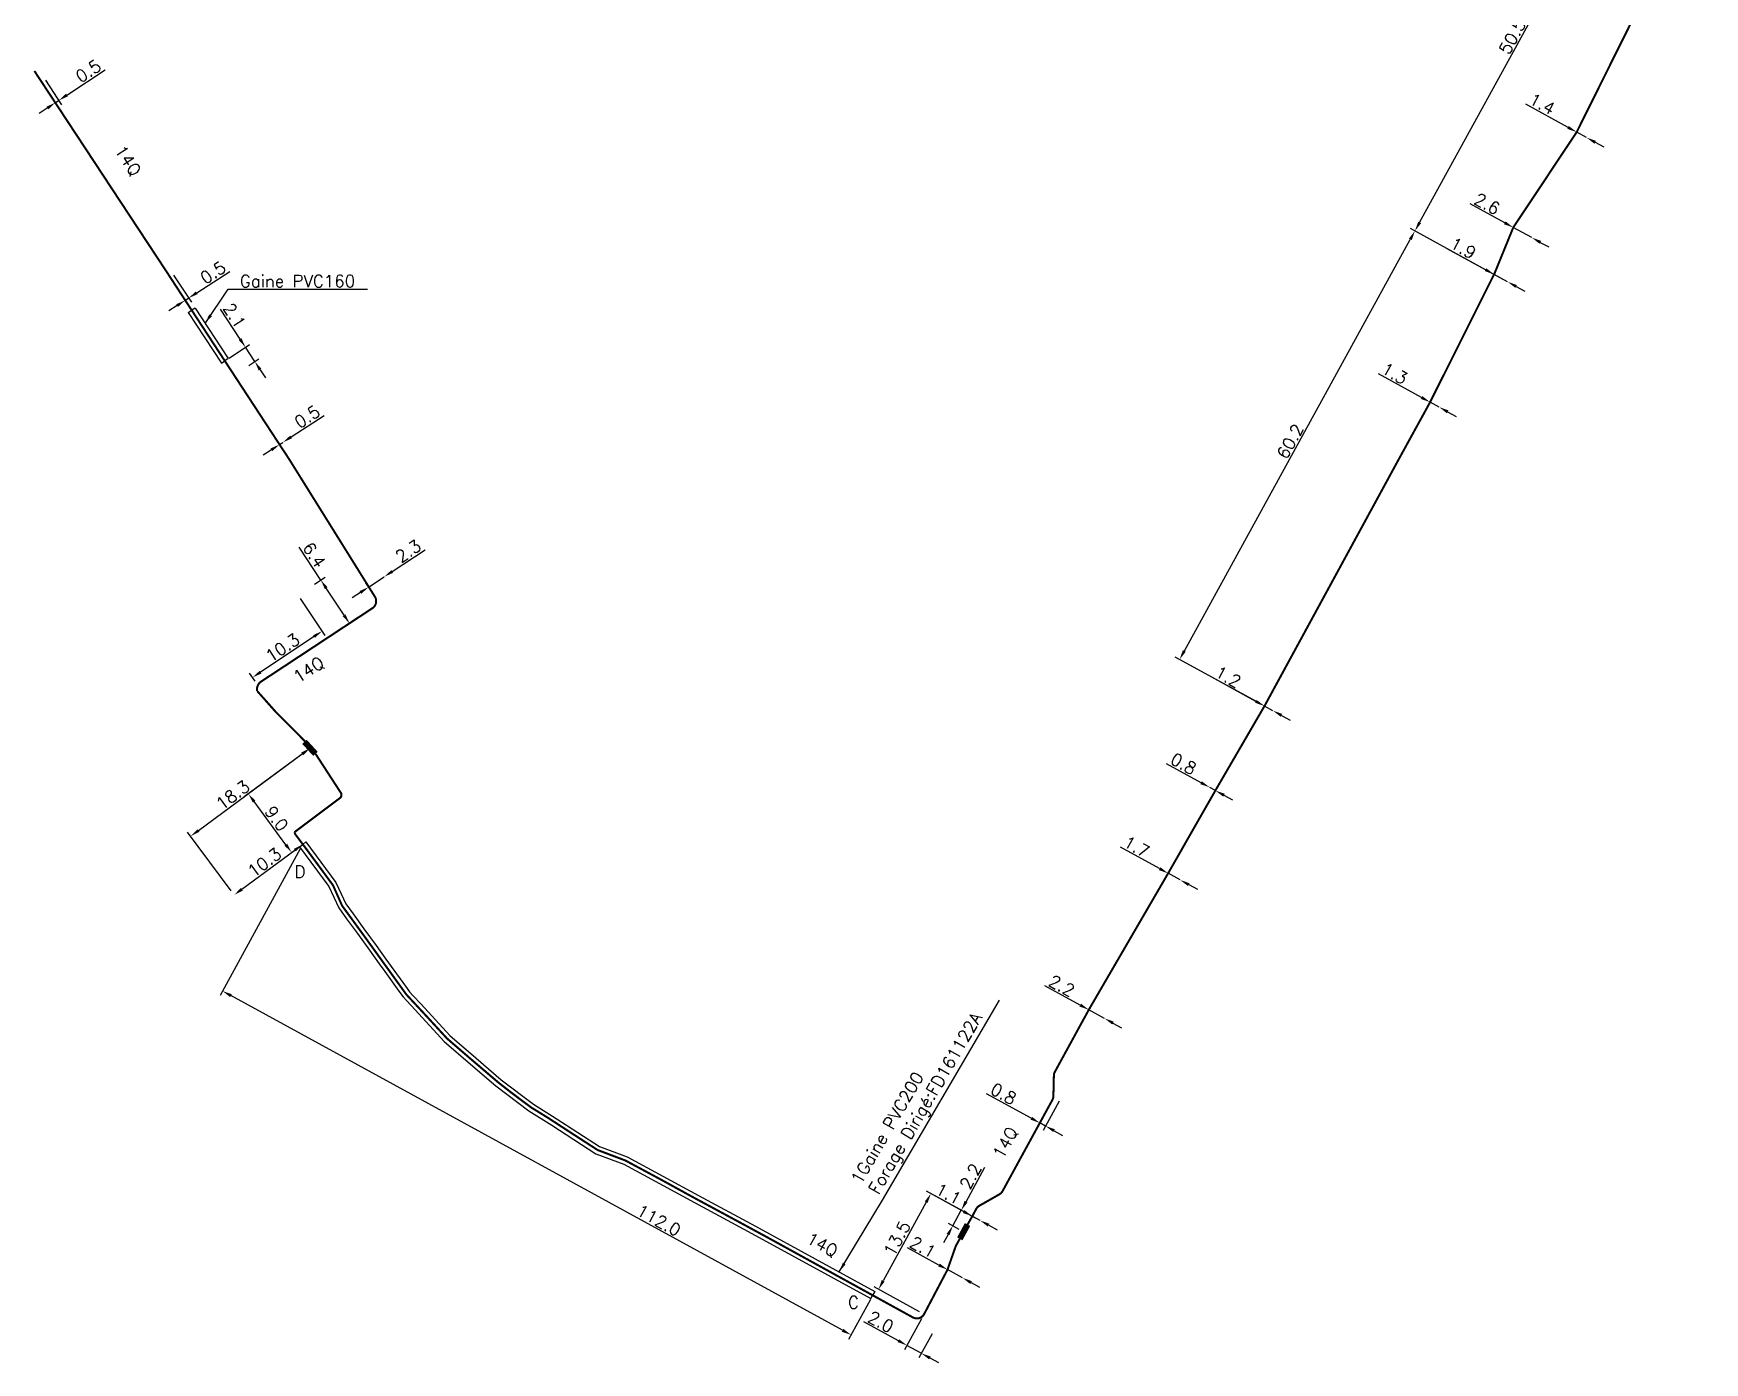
# Model space of a CAD drawing. Header units: millimetres. Extents: x 161000 to 161272, y 122092 to 122723.
# Drawn here: x 160999.9 to 161205.7, y 122419.1 to 122582.9 of the extents above; entities that cross this region are included whole.
import ezdxf
from ezdxf.enums import TextEntityAlignment as Align

# ---------------------------------------------------------------- set-up
doc = ezdxf.new("R2010")
doc.units = ezdxf.units.MM
doc.header["$MEASUREMENT"] = 0
doc.header["$PDMODE"] = 34
doc.linetypes.add('S_ST', pattern=[14, 8, -1.5, 0, -1.5, 0, -1.5, 0, -1.5])
doc.layers.get('0').update_dxf_attribs({"linetype": 'CONTINUOUS'})
doc.layers.get('Defpoints').update_dxf_attribs({"linetype": 'CONTINUOUS'})
for name, color, linetype in [('S_100', 5, 'CONTINUOUS'), ('S_300', 7, 'CONTINUOUS'), ('S_400', 7, 'CONTINUOUS')]:
    doc.layers.add(name, color=color, linetype=linetype)
doc.styles.get("Standard").update_dxf_attribs({"font": 'ROMANS.SHX'})
doc.dimstyles.get("Standard").update_dxf_attribs({"dimtxt": 1.5, "dimasz": 1.2, "dimexe": 0.625, "dimexo": 0.625, "dimgap": 0.25, "dimtad": 1, "dimdec": 1, "dimzin": 0, "dimdsep": 46, "dimtxsty": 'Standard', "dimcen": -0.5, "dimadec": 0, "dimazin": 0, "dimtfac": 0.8, "dimtdec": 1, "dimtmove": 0, "dimatfit": 3, "dimfxl": 1, "dimtolj": 1, "dimtzin": 0, "dimarcsym": 1})

# ---------------------------------------------------------------- blocks, each defined once
blk = doc.blocks.new('*D1')
at = {"layer": 'Defpoints', "color": 0, "linetype": 'Continuous'}
for p in [(161000, 122578.24), (161001.01, 122577.63), (161002.59, 122574.34)]:
    blk.add_point(p, dxfattribs=at)
at = {"layer": 'S_100', "color": 0, "linetype": 'Continuous', "lineweight": -2}
for p, q in [((161004.01, 122575.28), (161008.71, 122578.4)), ((161000.35, 122577.72), (161002.93, 122573.82)), ((161001.36, 122577.11), (161003.35, 122574.09)), ((161002.59, 122574.34), (161003.01, 122574.62)), ((161001.59, 122573.68), (161000.59, 122573.01))]:
    blk.add_line(p, q, dxfattribs=at)
at = {"layer": 'S_100', "color": 0, "linetype": 'Continuous'}
for points in [[(161001.48, 122573.84), (161001.7, 122573.51), (161002.59, 122574.34)], [(161003.9, 122575.45), (161004.12, 122575.11), (161003.01, 122574.62)]]:
    blk.add_solid(points, dxfattribs=at)
at = {"layer": 'S_100', "color": 0, "linetype": 'Continuous', "insert": (161006.64, 122578.22), "char_height": 1.5, "attachment_point": 5, "rotation": 33.5307}
blk.add_mtext('\\A1;0.5', dxfattribs=at)
blk = doc.blocks.new('*D2')
at = {"layer": 'Defpoints', "color": 0, "linetype": 'Continuous'}
for p in [(161016.81, 122553.61), (161018.57, 122549.99), (161019.37, 122548.77)]:
    blk.add_point(p, dxfattribs=at)
at = {"layer": 'S_400', "color": 0, "linetype": 'Continuous', "lineweight": -2}
for p, q in [((161017.15, 122553.09), (161019.33, 122549.74)), ((161020, 122550.91), (161024.06, 122553.55)), ((161019.03, 122549.29), (161018.23, 122550.51)), ((161018.57, 122549.99), (161018.99, 122550.26)), ((161017.57, 122549.33), (161016.56, 122548.68))]:
    blk.add_line(p, q, dxfattribs=at)
at = {"layer": 'S_400', "color": 0, "linetype": 'Continuous'}
for points in [[(161017.46, 122549.5), (161017.68, 122549.17), (161018.57, 122549.99)], [(161019.89, 122551.08), (161020.11, 122550.75), (161018.99, 122550.26)]]:
    blk.add_solid(points, dxfattribs=at)
at = {"layer": 'S_400', "color": 0, "linetype": 'Continuous', "insert": (161021.99, 122553.4), "char_height": 1.5, "attachment_point": 5, "rotation": 33.0246}
blk.add_mtext('\\A1;0.5', dxfattribs=at)
blk = doc.blocks.new('*D3')
at = {"layer": 'Defpoints', "color": 0, "linetype": 'Continuous'}
for p in [(161025.99, 122544.2), (161023.44, 122542.54), (161025.89, 122541.63)]:
    blk.add_point(p, dxfattribs=at)
at = {"layer": 'S_400', "color": 0, "linetype": 'Continuous', "lineweight": -2}
for p, q in [((161025.33, 122545.21), (161022.91, 122548.9)), ((161023.97, 122542.88), (161026.51, 122544.54)), ((161027.14, 122542.45), (161025.99, 122544.2)), ((161026.41, 122541.97), (161027.66, 122542.79)), ((161027.79, 122541.44), (161028.45, 122540.44))]:
    blk.add_line(p, q, dxfattribs=at)
at = {"layer": 'S_400', "color": 0, "linetype": 'Continuous'}
for points in [[(161025.5, 122545.32), (161025.16, 122545.1), (161025.99, 122544.2)], [(161027.96, 122541.55), (161027.63, 122541.33), (161027.14, 122542.45)]]:
    blk.add_solid(points, dxfattribs=at)
at = {"layer": 'S_400', "color": 0, "linetype": 'Continuous', "insert": (161024.63, 122548.1), "char_height": 1.5, "attachment_point": 5, "rotation": 303.211}
blk.add_mtext('\\A1;2.1', dxfattribs=at)
blk = doc.blocks.new('*D4')
at = {"layer": 'Defpoints', "color": 0, "linetype": 'Continuous'}
for p in [(161030.19, 122532.22), (161030.61, 122532.49), (161030.61, 122532.49)]:
    blk.add_point(p, dxfattribs=at)
at = {"layer": 'S_100', "color": 0, "linetype": 'Continuous', "lineweight": -2}
for p, q in [((161031.61, 122533.15), (161035.67, 122535.8)), ((161029.19, 122531.56), (161028.18, 122530.91)), ((161030.19, 122532.22), (161030.61, 122532.49))]:
    blk.add_line(p, q, dxfattribs=at)
at = {"layer": 'S_100', "color": 0, "linetype": 'Continuous'}
for points in [[(161031.5, 122533.32), (161031.72, 122532.98), (161030.61, 122532.49)], [(161029.08, 122531.73), (161029.29, 122531.4), (161030.19, 122532.22)]]:
    blk.add_solid(points, dxfattribs=at)
at = {"layer": 'S_100', "color": 0, "linetype": 'Continuous', "insert": (161033.59, 122535.64), "char_height": 1.5, "attachment_point": 5, "rotation": 33.1655}
blk.add_mtext('\\A1;0.5', dxfattribs=at)
blk = doc.blocks.new('*D5')
at = {"layer": 'Defpoints', "color": 0, "linetype": 'Continuous'}
for p in [(161041.16, 122514.66), (161043.08, 122515.93), (161041.96, 122513.43)]:
    blk.add_point(p, dxfattribs=at)
at = {"layer": 'S_100', "color": 0, "linetype": 'Continuous', "lineweight": -2}
for p, q in [((161044.08, 122516.59), (161048.12, 122519.26)), ((161041.62, 122513.96), (161040.81, 122515.18)), ((161041.16, 122514.66), (161043.08, 122515.93)), ((161040.15, 122514), (161039.15, 122513.33))]:
    blk.add_line(p, q, dxfattribs=at)
at = {"layer": 'S_100', "color": 0, "linetype": 'Continuous'}
for points in [[(161043.97, 122516.75), (161044.19, 122516.42), (161043.08, 122515.93)], [(161040.04, 122514.16), (161040.26, 122513.83), (161041.16, 122514.66)]]:
    blk.add_solid(points, dxfattribs=at)
at = {"layer": 'S_100', "color": 0, "linetype": 'Continuous', "insert": (161046.05, 122519.09), "char_height": 1.5, "attachment_point": 5, "rotation": 33.4504}
blk.add_mtext('\\A1;2.3', dxfattribs=at)
blk = doc.blocks.new('*D6')
at = {"layer": 'Defpoints', "color": 0, "linetype": 'Continuous'}
for p in [(161033.97, 122514.66), (161041.64, 122512.06), (161038.81, 122510.18)]:
    blk.add_point(p, dxfattribs=at)
at = {"layer": 'S_100', "color": 0, "linetype": 'Continuous', "lineweight": -2}
for p, q in [((161035.28, 122515.52), (161032.61, 122519.56)), ((161034.49, 122515), (161035.8, 122515.87)), ((161038.14, 122511.18), (161035.94, 122514.52)), ((161041.12, 122511.71), (161038.28, 122509.84))]:
    blk.add_line(p, q, dxfattribs=at)
at = {"layer": 'S_100', "color": 0, "linetype": 'Continuous'}
for points in [[(161036.11, 122514.63), (161035.77, 122514.41), (161035.28, 122515.52)], [(161038.31, 122511.29), (161037.98, 122511.07), (161038.81, 122510.18)]]:
    blk.add_solid(points, dxfattribs=at)
at = {"layer": 'S_100', "color": 0, "linetype": 'Continuous', "insert": (161034.45, 122518.6), "char_height": 1.5, "attachment_point": 5, "rotation": 303.4508}
blk.add_mtext('\\A1;6.4', dxfattribs=at)
blk = doc.blocks.new('*D7')
at = {"layer": 'Defpoints', "color": 0, "linetype": 'Continuous'}
for p in [(161032.4, 122513.79), (161026.86, 122503.52), (161027.51, 122502.53)]:
    blk.add_point(p, dxfattribs=at)
at = {"layer": 'S_100', "color": 0, "linetype": 'Continuous', "lineweight": -2}
for p, q in [((161032.74, 122513.27), (161035.78, 122508.71)), ((161034.44, 122508.57), (161027.86, 122504.19)), ((161027.17, 122503.05), (161026.51, 122504.04))]:
    blk.add_line(p, q, dxfattribs=at)
at = {"layer": 'S_100', "color": 0, "linetype": 'Continuous'}
for points in [[(161034.32, 122508.73), (161034.55, 122508.4), (161035.43, 122509.23)], [(161027.75, 122504.35), (161027.97, 122504.02), (161026.86, 122503.52)]]:
    blk.add_solid(points, dxfattribs=at)
at = {"layer": 'S_100', "color": 0, "linetype": 'Continuous', "insert": (161030.56, 122507.19), "char_height": 1.5, "attachment_point": 5, "rotation": 33.6458}
blk.add_mtext('\\A1;10.3', dxfattribs=at)
blk = doc.blocks.new('*D8')
at = {"layer": 'Defpoints', "color": 0, "linetype": 'Continuous'}
for p in [(161033.04, 122482.96), (161023.16, 122464.9), (161103.27, 122427.44)]:
    blk.add_point(p, dxfattribs=at)
at = {"layer": 'S_400', "color": 0, "linetype": 'Continuous', "lineweight": -2}
for p, q in [((161032.74, 122482.41), (161022.86, 122464.35)), ((161099.53, 122423.1), (161024.21, 122464.32)), ((161102.97, 122426.89), (161100.28, 122421.97))]:
    blk.add_line(p, q, dxfattribs=at)
at = {"layer": 'S_400', "color": 0, "linetype": 'Continuous'}
for points in [[(161024.31, 122464.49), (161024.11, 122464.14), (161023.16, 122464.9)], [(161099.63, 122423.27), (161099.43, 122422.92), (161100.58, 122422.52)]]:
    blk.add_solid(points, dxfattribs=at)
at = {"layer": 'S_400', "color": 0, "linetype": 'Continuous', "insert": (161076.9, 122436.63), "char_height": 1.5, "attachment_point": 5, "rotation": 331.3088}
blk.add_mtext('\\A1;112.0', dxfattribs=at)
blk = doc.blocks.new('*D9')
at = {"layer": 'Defpoints', "color": 0, "linetype": 'Continuous'}
for p in [(161033.04, 122482.95), (161033.04, 122482.95), (161024.59, 122476.72)]:
    blk.add_point(p, dxfattribs=at)
at = {"layer": 'S_400', "color": 0, "linetype": 'Continuous', "lineweight": -2}
blk.add_line((161025.55, 122477.43), (161032.07, 122482.24), dxfattribs=at)
at = {"layer": 'S_400', "color": 0, "linetype": 'Continuous'}
for points in [[(161031.95, 122482.4), (161032.19, 122482.08), (161033.04, 122482.95)], [(161025.44, 122477.59), (161025.67, 122477.27), (161024.59, 122476.72)]]:
    blk.add_solid(points, dxfattribs=at)
at = {"layer": 'S_400', "color": 0, "linetype": 'Continuous', "insert": (161028.34, 122480.73), "char_height": 1.5, "attachment_point": 5, "rotation": 36.4304}
blk.add_mtext('\\A1;10.3', dxfattribs=at)
blk = doc.blocks.new('*D10')
at = {"layer": 'Defpoints', "color": 0, "linetype": 'Continuous'}
for p in [(161033.96, 122494.82), (161026.34, 122489.2), (161031.24, 122481.63)]:
    blk.add_point(p, dxfattribs=at)
at = {"layer": 'S_300', "color": 0, "linetype": 'Continuous', "lineweight": -2}
for p, q in [((161033.46, 122494.45), (161025.84, 122488.82)), ((161030.97, 122482.92), (161027.05, 122488.23)), ((161031.75, 122482), (161032.19, 122482.33))]:
    blk.add_line(p, q, dxfattribs=at)
at = {"layer": 'S_300', "color": 0, "linetype": 'Continuous'}
for points in [[(161027.21, 122488.35), (161026.89, 122488.11), (161026.34, 122489.2)], [(161031.13, 122483.04), (161030.81, 122482.8), (161031.69, 122481.95)]]:
    blk.add_solid(points, dxfattribs=at)
at = {"layer": 'S_300', "color": 0, "linetype": 'Continuous', "insert": (161029.83, 122486.15), "char_height": 1.5, "attachment_point": 5, "rotation": 306.4304}
blk.add_mtext('\\A1;9.0', dxfattribs=at)
blk = doc.blocks.new('*D11')
at = {"layer": 'Defpoints', "color": 0, "linetype": 'Continuous'}
for p in [(161109.57, 122425.07), (161110.85, 122423.22), (161107.47, 122421.23)]:
    blk.add_point(p, dxfattribs=at)
at = {"layer": 'S_100', "color": 0, "linetype": 'Continuous', "lineweight": -2}
for p, q in [((161106.42, 122421.8), (161102.17, 122424.12)), ((161109.27, 122424.52), (161107.17, 122420.68)), ((161110.55, 122422.67), (161108.93, 122419.71)), ((161109.23, 122420.26), (161107.47, 122421.23)), ((161110.28, 122419.69), (161111.34, 122419.11))]:
    blk.add_line(p, q, dxfattribs=at)
at = {"layer": 'S_100', "color": 0, "linetype": 'Continuous'}
for points in [[(161106.51, 122421.98), (161106.32, 122421.63), (161107.47, 122421.23)], [(161110.38, 122419.86), (161110.19, 122419.51), (161109.23, 122420.26)]]:
    blk.add_solid(points, dxfattribs=at)
at = {"layer": 'S_100', "color": 0, "linetype": 'Continuous', "insert": (161104.24, 122424.13), "char_height": 1.5, "attachment_point": 5, "rotation": 331.3364}
blk.add_mtext('\\A1;2.0', dxfattribs=at)
blk = doc.blocks.new('S_300_01')
at = {"color": 0, "linetype": 'Continuous'}
blk.add_solid([(-1, 0.75), (-1, 0), (1, 0.75), (1, 0)], dxfattribs=at)
at = {"color": 0, "linetype": 'Continuous', "width": 0.75, "flags": 3}
for tag, p in [('DEF_LEG', (-0.05, -4.63)), ('DEF_COUP', (-0.05, -7.13)), ('DEF_TYPE', (-0.05, -9.63))]:
    blk.add_attdef(tag, text='', height=1.2, dxfattribs=at).set_placement(p, align=Align.MIDDLE)
blk = doc.blocks.new('*D13')
at = {"layer": 'Defpoints', "color": 0, "linetype": 'Continuous'}
for p in [(161115.51, 122437.14), (161116.47, 122436.62), (161114.46, 122435.22)]:
    blk.add_point(p, dxfattribs=at)
at = {"layer": 'S_300', "color": 0, "linetype": 'Continuous', "lineweight": -2}
for p, q in [((161114.46, 122437.72), (161110.77, 122439.73)), ((161114.76, 122435.77), (161115.81, 122437.69)), ((161116.47, 122436.62), (161115.51, 122437.14)), ((161117.53, 122436.04), (161118.58, 122435.47))]:
    blk.add_line(p, q, dxfattribs=at)
at = {"layer": 'S_300', "color": 0, "linetype": 'Continuous'}
for points in [[(161114.55, 122437.89), (161114.36, 122437.54), (161115.51, 122437.14)], [(161117.62, 122436.22), (161117.43, 122435.87), (161116.47, 122436.62)]]:
    blk.add_solid(points, dxfattribs=at)
at = {"layer": 'S_300', "color": 0, "linetype": 'Continuous', "insert": (161112.57, 122439.89), "char_height": 1.5, "attachment_point": 5, "rotation": 331.353}
blk.add_mtext('\\A1;1.1', dxfattribs=at)
blk = doc.blocks.new('*D14')
at = {"layer": 'Defpoints', "color": 0, "linetype": 'Continuous'}
for p in [(161116.47, 122436.62), (161113.11, 122435.96), (161114.46, 122435.22)]:
    blk.add_point(p, dxfattribs=at)
at = {"layer": 'S_300', "color": 0, "linetype": 'Continuous', "lineweight": -2}
for p, q in [((161114.74, 122438.93), (161117.06, 122443.18)), ((161113.91, 122435.52), (161112.57, 122436.26)), ((161113.11, 122435.96), (161114.16, 122437.88)), ((161115.92, 122436.92), (161113.62, 122438.18)), ((161112.54, 122434.9), (161111.96, 122433.85))]:
    blk.add_line(p, q, dxfattribs=at)
at = {"layer": 'S_300', "color": 0, "linetype": 'Continuous'}
for points in [[(161114.56, 122439.03), (161114.91, 122438.83), (161114.16, 122437.88)], [(161112.36, 122435), (161112.71, 122434.81), (161113.11, 122435.96)]]:
    blk.add_solid(points, dxfattribs=at)
at = {"layer": 'S_300', "color": 0, "linetype": 'Continuous', "insert": (161115.31, 122442.06), "char_height": 1.5, "attachment_point": 5, "rotation": 61.3451}
blk.add_mtext('\\A1;2.2', dxfattribs=at)
blk = doc.blocks.new('*D15')
at = {"layer": 'Defpoints', "color": 0, "linetype": 'Continuous'}
for p in [(161116.47, 122436.62), (161103.96, 122428.13), (161109.57, 122425.07)]:
    blk.add_point(p, dxfattribs=at)
at = {"layer": 'S_100', "color": 0, "linetype": 'Continuous', "lineweight": -2}
for p, q in [((161109.84, 122438.87), (161104.54, 122429.18)), ((161115.92, 122436.92), (161109.86, 122440.23)), ((161109.02, 122425.37), (161103.41, 122428.43))]:
    blk.add_line(p, q, dxfattribs=at)
at = {"layer": 'S_100', "color": 0, "linetype": 'Continuous'}
for points in [[(161109.66, 122438.97), (161110.01, 122438.78), (161110.41, 122439.93)], [(161104.36, 122429.28), (161104.71, 122429.08), (161103.96, 122428.13)]]:
    blk.add_solid(points, dxfattribs=at)
at = {"layer": 'S_100', "color": 0, "linetype": 'Continuous', "insert": (161106.25, 122434.4), "char_height": 1.5, "attachment_point": 5, "rotation": 61.3451}
blk.add_mtext('\\A1;13.5', dxfattribs=at)
blk = doc.blocks.new('*D16')
at = {"layer": 'Defpoints', "color": 0, "linetype": 'Continuous'}
for p in [(161112.46, 122430.56), (161112.46, 122430.56), (161114.31, 122429.55)]:
    blk.add_point(p, dxfattribs=at)
at = {"layer": 'S_100', "color": 0, "linetype": 'Continuous', "lineweight": -2}
for p, q in [((161111.41, 122431.13), (161107.54, 122433.25)), ((161114.31, 122429.55), (161112.46, 122430.56)), ((161115.36, 122428.97), (161116.41, 122428.4))]:
    blk.add_line(p, q, dxfattribs=at)
at = {"layer": 'S_100', "color": 0, "linetype": 'Continuous'}
for points in [[(161111.51, 122431.31), (161111.32, 122430.96), (161112.46, 122430.56)], [(161115.46, 122429.15), (161115.26, 122428.8), (161114.31, 122429.55)]]:
    blk.add_solid(points, dxfattribs=at)
at = {"layer": 'S_100', "color": 0, "linetype": 'Continuous', "insert": (161109.43, 122433.35), "char_height": 1.5, "attachment_point": 5, "rotation": 331.3451}
blk.add_mtext('\\A1;2.1', dxfattribs=at)
blk = doc.blocks.new('*D17')
at = {"layer": 'Defpoints', "color": 0, "linetype": 'Continuous'}
for p in [(161125.38, 122451.48), (161126.51, 122451.87), (161123.83, 122448.64)]:
    blk.add_point(p, dxfattribs=at)
at = {"layer": 'S_100', "color": 0, "linetype": 'Continuous', "lineweight": -2}
for p, q in [((161122.78, 122449.22), (161117.28, 122452.22)), ((161125.08, 122450.93), (161123.53, 122448.09)), ((161126.21, 122451.32), (161124.23, 122447.71)), ((161124.53, 122448.26), (161123.83, 122448.64)), ((161125.59, 122447.68), (161126.64, 122447.11))]:
    blk.add_line(p, q, dxfattribs=at)
at = {"layer": 'S_100', "color": 0, "linetype": 'Continuous'}
for points in [[(161122.87, 122449.39), (161122.68, 122449.04), (161123.83, 122448.64)], [(161125.68, 122447.86), (161125.49, 122447.51), (161124.53, 122448.26)]]:
    blk.add_solid(points, dxfattribs=at)
at = {"layer": 'S_100', "color": 0, "linetype": 'Continuous', "insert": (161119.36, 122452.22), "char_height": 1.5, "attachment_point": 5, "rotation": 331.353}
blk.add_mtext('\\A1;0.8', dxfattribs=at)
blk = doc.blocks.new('*D18')
at = {"layer": 'Defpoints', "color": 0, "linetype": 'Continuous'}
for p in [(161129.86, 122462.58), (161129.86, 122462.58), (161131.79, 122461.52)]:
    blk.add_point(p, dxfattribs=at)
at = {"layer": 'S_100', "color": 0, "linetype": 'Continuous', "lineweight": -2}
for p, q in [((161128.81, 122463.15), (161124.45, 122465.54)), ((161129.56, 122462.03), (161129.56, 122462.03)), ((161131.79, 122461.52), (161129.86, 122462.58)), ((161131.49, 122460.97), (161131.49, 122460.97)), ((161132.84, 122460.95), (161133.89, 122460.37))]:
    blk.add_line(p, q, dxfattribs=at)
at = {"layer": 'S_100', "color": 0, "linetype": 'Continuous'}
for points in [[(161128.91, 122463.33), (161128.71, 122462.98), (161129.86, 122462.58)], [(161132.94, 122461.12), (161132.75, 122460.77), (161131.79, 122461.52)]]:
    blk.add_solid(points, dxfattribs=at)
at = {"layer": 'S_100', "color": 0, "linetype": 'Continuous', "insert": (161126.53, 122465.54), "char_height": 1.5, "attachment_point": 5, "rotation": 331.3014}
blk.add_mtext('\\A1;2.2', dxfattribs=at)
blk = doc.blocks.new('*D19')
at = {"layer": 'Defpoints', "color": 0, "linetype": 'Continuous'}
for p in [(161144.75, 122489.98), (161145.45, 122489.59), (161145.45, 122489.59)]:
    blk.add_point(p, dxfattribs=at)
at = {"layer": 'S_100', "color": 0, "linetype": 'Continuous', "lineweight": -2}
for p, q in [((161143.7, 122490.55), (161139.45, 122492.88)), ((161145.45, 122489.59), (161144.75, 122489.98)), ((161146.5, 122489.02), (161147.56, 122488.44))]:
    blk.add_line(p, q, dxfattribs=at)
at = {"layer": 'S_100', "color": 0, "linetype": 'Continuous'}
for points in [[(161143.79, 122490.73), (161143.6, 122490.38), (161144.75, 122489.98)], [(161146.6, 122489.19), (161146.41, 122488.84), (161145.45, 122489.59)]]:
    blk.add_solid(points, dxfattribs=at)
at = {"layer": 'S_100', "color": 0, "linetype": 'Continuous', "insert": (161141.53, 122492.88), "char_height": 1.5, "attachment_point": 5, "rotation": 331.2916}
blk.add_mtext('\\A1;0.8', dxfattribs=at)
blk = doc.blocks.new('*D20')
at = {"layer": 'Defpoints', "color": 0, "linetype": 'Continuous'}
for p in [(161139.63, 122479.39), (161139.63, 122479.39), (161141.12, 122478.57)]:
    blk.add_point(p, dxfattribs=at)
at = {"layer": 'S_100', "color": 0, "linetype": 'Continuous', "lineweight": -2}
for p, q in [((161138.58, 122479.97), (161133.76, 122482.6)), ((161139.93, 122479.93), (161139.93, 122479.94)), ((161141.12, 122478.57), (161139.63, 122479.39)), ((161141.42, 122479.12), (161141.42, 122479.12)), ((161142.18, 122478), (161143.23, 122477.42))]:
    blk.add_line(p, q, dxfattribs=at)
at = {"layer": 'S_100', "color": 0, "linetype": 'Continuous'}
for points in [[(161138.68, 122480.14), (161138.48, 122479.79), (161139.63, 122479.39)], [(161142.27, 122478.17), (161142.08, 122477.82), (161141.12, 122478.57)]]:
    blk.add_solid(points, dxfattribs=at)
at = {"layer": 'S_100', "color": 0, "linetype": 'Continuous', "insert": (161135.74, 122482.66), "char_height": 1.5, "attachment_point": 5, "rotation": 331.3014}
blk.add_mtext('\\A1;1.7', dxfattribs=at)
blk = doc.blocks.new('*D21')
at = {"layer": 'Defpoints', "color": 0, "linetype": 'Continuous'}
for p in [(161151.5, 122500), (161151.5, 122500), (161152.54, 122499.43)]:
    blk.add_point(p, dxfattribs=at)
at = {"layer": 'S_100', "color": 0, "linetype": 'Continuous', "lineweight": -2}
for p, q in [((161150.45, 122500.58), (161145.03, 122503.55)), ((161152.54, 122499.43), (161151.5, 122500)), ((161152.24, 122498.88), (161152.24, 122498.88)), ((161153.59, 122498.85), (161154.65, 122498.27))]:
    blk.add_line(p, q, dxfattribs=at)
at = {"layer": 'S_100', "color": 0, "linetype": 'Continuous'}
for points in [[(161150.54, 122500.75), (161150.35, 122500.4), (161151.5, 122500)], [(161153.69, 122499.03), (161153.5, 122498.68), (161152.54, 122499.43)]]:
    blk.add_solid(points, dxfattribs=at)
at = {"layer": 'S_100', "color": 0, "linetype": 'Continuous', "insert": (161147.01, 122503.6), "char_height": 1.5, "attachment_point": 5, "rotation": 331.2338}
blk.add_mtext('\\A1;1.2', dxfattribs=at)
blk = doc.blocks.new('*D22')
at = {"layer": 'Defpoints', "color": 0, "linetype": 'Continuous'}
for p in [(161170.03, 122558.54), (161181.45, 122552.27), (161151.5, 122500)]:
    blk.add_point(p, dxfattribs=at)
at = {"layer": 'S_100', "color": 0, "linetype": 'Continuous', "lineweight": -2}
for p, q in [((161180.9, 122552.57), (161169.49, 122558.84)), ((161141.63, 122506.79), (161169.46, 122557.48)), ((161150.95, 122500.3), (161140.5, 122506.04))]:
    blk.add_line(p, q, dxfattribs=at)
at = {"layer": 'S_100', "color": 0, "linetype": 'Continuous'}
for points in [[(161169.28, 122557.58), (161169.63, 122557.39), (161170.03, 122558.54)], [(161141.45, 122506.89), (161141.8, 122506.69), (161141.05, 122505.74)]]:
    blk.add_solid(points, dxfattribs=at)
at = {"layer": 'S_100', "color": 0, "linetype": 'Continuous', "insert": (161154.67, 122532.62), "char_height": 1.5, "attachment_point": 5, "rotation": 61.2338}
blk.add_mtext('\\A1;60.2', dxfattribs=at)
blk = doc.blocks.new('*D23')
at = {"layer": 'Defpoints', "color": 0, "linetype": 'Continuous'}
for p in [(161194.33, 122602.8), (161205.7, 122596.56), (161181.45, 122552.27)]:
    blk.add_point(p, dxfattribs=at)
at = {"layer": 'S_100', "color": 0, "linetype": 'Continuous', "lineweight": -2}
for p, q in [((161205.15, 122596.86), (161193.79, 122603.1)), ((161170.61, 122559.59), (161193.76, 122601.75)), ((161180.9, 122552.57), (161169.49, 122558.84))]:
    blk.add_line(p, q, dxfattribs=at)
at = {"layer": 'S_100', "color": 0, "linetype": 'Continuous'}
for points in [[(161193.58, 122601.84), (161193.93, 122601.65), (161194.33, 122602.8)], [(161170.44, 122559.68), (161170.79, 122559.49), (161170.03, 122558.54)]]:
    blk.add_solid(points, dxfattribs=at)
at = {"layer": 'S_100', "color": 0, "linetype": 'Continuous', "insert": (161182.03, 122582.47), "char_height": 1.5, "attachment_point": 5, "rotation": 61.2338}
blk.add_mtext('\\A1;50.5', dxfattribs=at)
blk = doc.blocks.new('*D28')
at = {"layer": 'Defpoints', "color": 0, "linetype": 'Continuous'}
for p in [(161179.78, 122553.18), (161179.78, 122553.18), (161181.45, 122552.27)]:
    blk.add_point(p, dxfattribs=at)
at = {"layer": 'S_100', "color": 0, "linetype": 'Continuous', "lineweight": -2}
for p, q in [((161178.73, 122553.76), (161174.01, 122556.35)), ((161179.48, 122552.64), (161179.48, 122552.64)), ((161181.45, 122552.27), (161179.78, 122553.18)), ((161182.5, 122551.69), (161183.55, 122551.12))]:
    blk.add_line(p, q, dxfattribs=at)
at = {"layer": 'S_100', "color": 0, "linetype": 'Continuous'}
for points in [[(161178.82, 122553.94), (161178.63, 122553.59), (161179.78, 122553.18)], [(161182.59, 122551.87), (161182.4, 122551.52), (161181.45, 122552.27)]]:
    blk.add_solid(points, dxfattribs=at)
at = {"layer": 'S_100', "color": 0, "linetype": 'Continuous', "insert": (161175.96, 122556.42), "char_height": 1.5, "attachment_point": 5, "rotation": 331.2338}
blk.add_mtext('\\A1;1.9', dxfattribs=at)
blk = doc.blocks.new('*D29')
at = {"layer": 'Defpoints', "color": 0, "linetype": 'Continuous'}
for p in [(161171.9, 122537.44), (161171.9, 122537.44), (161173.01, 122536.83)]:
    blk.add_point(p, dxfattribs=at)
at = {"layer": 'S_100', "color": 0, "linetype": 'Continuous', "lineweight": -2}
for p, q in [((161170.85, 122538.02), (161165.54, 122540.93)), ((161173.01, 122536.83), (161171.9, 122537.44)), ((161174.06, 122536.25), (161175.11, 122535.67))]:
    blk.add_line(p, q, dxfattribs=at)
at = {"layer": 'S_100', "color": 0, "linetype": 'Continuous'}
for points in [[(161170.94, 122538.19), (161170.75, 122537.84), (161171.9, 122537.44)], [(161174.16, 122536.43), (161173.96, 122536.08), (161173.01, 122536.83)]]:
    blk.add_solid(points, dxfattribs=at)
at = {"layer": 'S_100', "color": 0, "linetype": 'Continuous', "insert": (161167.52, 122540.98), "char_height": 1.5, "attachment_point": 5, "rotation": 331.2338}
blk.add_mtext('\\A1;1.3', dxfattribs=at)
blk = doc.blocks.new('*D31')
at = {"layer": 'Defpoints', "color": 0, "linetype": 'Continuous'}
for p in [(161182.14, 122558.96), (161182.14, 122558.96), (161184.42, 122557.71)]:
    blk.add_point(p, dxfattribs=at)
at = {"layer": 'S_100', "color": 0, "linetype": 'Continuous', "lineweight": -2}
for p, q in [((161181.09, 122559.54), (161176.85, 122561.87)), ((161181.84, 122558.41), (161181.84, 122558.41)), ((161184.42, 122557.71), (161182.14, 122558.96)), ((161185.47, 122557.13), (161186.52, 122556.56))]:
    blk.add_line(p, q, dxfattribs=at)
at = {"layer": 'S_100', "color": 0, "linetype": 'Continuous'}
for points in [[(161181.19, 122559.71), (161181, 122559.36), (161182.14, 122558.96)], [(161185.57, 122557.31), (161185.38, 122556.96), (161184.42, 122557.71)]]:
    blk.add_solid(points, dxfattribs=at)
at = {"layer": 'S_100', "color": 0, "linetype": 'Continuous', "insert": (161178.92, 122561.87), "char_height": 1.5, "attachment_point": 5, "rotation": 331.2338}
blk.add_mtext('\\A1;2.6', dxfattribs=at)
blk = doc.blocks.new('*D32')
at = {"layer": 'Defpoints', "color": 0, "linetype": 'Continuous'}
for p in [(161189.95, 122570.71), (161189.95, 122570.71), (161191.17, 122570.04)]:
    blk.add_point(p, dxfattribs=at)
at = {"layer": 'S_100', "color": 0, "linetype": 'Continuous', "lineweight": -2}
for p, q in [((161188.9, 122571.29), (161183.67, 122574.15)), ((161189.65, 122570.16), (161189.65, 122570.16)), ((161191.17, 122570.04), (161189.95, 122570.71)), ((161192.23, 122569.46), (161193.28, 122568.88))]:
    blk.add_line(p, q, dxfattribs=at)
at = {"layer": 'S_100', "color": 0, "linetype": 'Continuous'}
for points in [[(161188.99, 122571.46), (161188.8, 122571.11), (161189.95, 122570.71)], [(161192.32, 122569.63), (161192.13, 122569.28), (161191.17, 122570.04)]]:
    blk.add_solid(points, dxfattribs=at)
at = {"layer": 'S_100', "color": 0, "linetype": 'Continuous', "insert": (161185.69, 122574.19), "char_height": 1.5, "attachment_point": 5, "rotation": 331.2338}
blk.add_mtext('\\A1;1.4', dxfattribs=at)
blk = doc.blocks.new('*D38')
at = {"layer": 'Defpoints', "color": 0, "linetype": 'Continuous'}
for p in [(161033.96, 122494.82), (161033.96, 122494.82), (161024.59, 122476.72)]:
    blk.add_point(p, dxfattribs=at)
at = {"layer": 'S_300', "color": 0, "linetype": 'Continuous', "lineweight": -2}
for p, q in [((161020.21, 122484.67), (161032.99, 122494.11)), ((161024.22, 122477.22), (161018.87, 122484.46))]:
    blk.add_line(p, q, dxfattribs=at)
at = {"layer": 'S_300', "color": 0, "linetype": 'Continuous'}
for points in [[(161032.87, 122494.27), (161033.11, 122493.94), (161033.96, 122494.82)], [(161020.09, 122484.83), (161020.33, 122484.51), (161019.24, 122483.96)]]:
    blk.add_solid(points, dxfattribs=at)
at = {"layer": 'S_300', "color": 0, "linetype": 'Continuous', "insert": (161024.44, 122489.03), "char_height": 1.5, "attachment_point": 5, "rotation": 36.4304}
blk.add_mtext('\\A1;18.3', dxfattribs=at)

msp = doc.modelspace()

# ---------------------------------------------------------------- linework, layer by layer
at = {"layer": 'S_100', "linetype": 'S_ST', "const_width": 0.25}
for points in [[(161203.42, 122597.81), (161189.95, 122570.71), (161182.14, 122558.96), (161179.8, 122553.22, -0.01896), (161179.76, 122553.15), (161171.9, 122537.44), (161168.17, 122530.65), (161168.17, 122530.65), (161151.5, 122500), (161145.45, 122489.59), (161139.63, 122479.39), (161129.86, 122462.58), (161125.68, 122454.93, 0.120549), (161125.56, 122454.47), (161125.5, 122451.94, -0.120321), (161125.38, 122451.48), (161119.24, 122440.24, -0.138972), (161118.86, 122439.85), (161116.39, 122438.44, 0.138972), (161116, 122438.05), (161115.51, 122437.14), (161114.93, 122436.12)], [(161033.37, 122495.62), (161033.37, 122495.62), (161029.71, 122499.29), (161027.43, 122501.86, -0.268205), (161027.84, 122502.96), (161041.64, 122512.06), (161041.64, 122512.06, 0.385197), (161041.96, 122513.43), (161031.39, 122530.39), (161030.19, 122532.22), (161023.44, 122542.54), (161019.37, 122548.77), (161016.39, 122553.34), (161000, 122578.24)], [(161034.62, 122494.12), (161037.69, 122489.39, -0.440006), (161037.62, 122488.66), (161032.03, 122484.46, 0.09834), (161032.2, 122484.11), (161033.65, 122482.17), (161036.77, 122477.93), (161037.89, 122475.41), (161040.81, 122471.4), (161043.8, 122467.25), (161045.8, 122464.47), (161048.07, 122462.03), (161050.82, 122459.04), (161053.75, 122456.51), (161056.8, 122453.91), (161057.18, 122453.59), (161058.61, 122452.47), (161060.07, 122451.37), (161061.19, 122450.54), (161063.19, 122449.31), (161066.2, 122447.35), (161069.37, 122445.3), (161072.81, 122444), (161077.18, 122441.65), (161081.22, 122439.43), (161086.46, 122436.61), (161090.42, 122434.46), (161108.21, 122424.67, 0.414214), (161109.57, 122425.07), (161109.57, 122425.07), (161112.46, 122430.56), (161113.48, 122433.48), (161113.97, 122434.36)]]:
    msp.add_lwpolyline(points, format="xyb", dxfattribs=at)
at = {"layer": 'S_400', "color": 7, "linetype": 'CONTINUOUS'}
for p, q in [((161018.95, 122548.49), (161019.37, 122548.77)), ((161018.95, 122548.49), (161023.03, 122542.26)), ((161019.79, 122549.04), (161019.37, 122548.77)), ((161019.79, 122549.04), (161023.86, 122542.81)), ((161023.03, 122542.26), (161023.44, 122542.54)), ((161023.86, 122542.81), (161023.44, 122542.54)), ((161032.64, 122482.66), (161033.04, 122482.96)), ((161032.64, 122482.66), (161036.27, 122477.76)), ((161033.44, 122483.25), (161033.04, 122482.96)), ((161033.44, 122483.25), (161037.14, 122478.27)), ((161036.27, 122477.76), (161036.88, 122476.46)), ((161037.14, 122478.27), (161037.78, 122476.88)), ((161036.88, 122476.46), (161037.49, 122475.14)), ((161037.78, 122476.88), (161038.36, 122475.65)), ((161038.36, 122475.65), (161039.26, 122474.38)), ((161037.49, 122475.14), (161038.45, 122473.79)), ((161038.45, 122473.79), (161039.78, 122471.97)), ((161039.26, 122474.38), (161040.59, 122472.55)), ((161039.78, 122471.97), (161041.27, 122469.91)), ((161040.59, 122472.55), (161042.08, 122470.5)), ((161041.27, 122469.91), (161042.48, 122468.22)), ((161042.08, 122470.5), (161043.3, 122468.81)), ((161042.48, 122468.22), (161043.14, 122467.31)), ((161043.14, 122467.31), (161044.89, 122464.88)), ((161043.3, 122468.81), (161043.95, 122467.9)), ((161043.95, 122467.9), (161045.7, 122465.47)), ((161045.7, 122465.47), (161046.18, 122464.8)), ((161044.89, 122464.88), (161045.41, 122464.17)), ((161045.41, 122464.17), (161045.86, 122463.67)), ((161045.86, 122463.67), (161046.88, 122462.57)), ((161046.18, 122464.8), (161046.6, 122464.34)), ((161046.6, 122464.34), (161047.62, 122463.25)), ((161047.62, 122463.25), (161051.17, 122459.4)), ((161046.88, 122462.57), (161050.47, 122458.68)), ((161051.17, 122459.4), (161054.35, 122456.65)), ((161050.47, 122458.68), (161053.7, 122455.89)), ((161053.7, 122455.89), (161056.85, 122453.19)), ((161054.35, 122456.65), (161057.48, 122453.96)), ((161056.85, 122453.19), (161060.91, 122450.13)), ((161057.48, 122453.96), (161061.48, 122450.95)), ((161061.48, 122450.95), (161064.28, 122449.2)), ((161060.91, 122450.13), (161063.74, 122448.35)), ((161064.28, 122449.2), (161069.6, 122445.75)), ((161063.74, 122448.35), (161069.14, 122444.85)), ((161069.14, 122444.85), (161072.6, 122443.55)), ((161069.6, 122445.75), (161073.02, 122444.46)), ((161072.6, 122443.55), (161081.3, 122438.82)), ((161073.02, 122444.46), (161081.78, 122439.7)), ((161081.3, 122438.82), (161088.34, 122435.02)), ((161081.78, 122439.7), (161088.81, 122435.9)), ((161088.34, 122435.02), (161103.03, 122427)), ((161088.81, 122435.9), (161103.51, 122427.87)), ((161103.03, 122427), (161103.27, 122427.44)), ((161103.51, 122427.87), (161103.27, 122427.44))]:
    msp.add_line(p, q, dxfattribs=at)

# ---------------------------------------------------------------- block references
at = {"layer": 'S_300'}
for p, rotation in [((161033.66, 122494.6), 312.3946791493397), ((161114.78, 122435.06), 61.35295106768636)]:
    msp.add_blockref('S_300_01', p, dxfattribs=dict(at, rotation=rotation))

# ---------------------------------------------------------------- texts
at = {"layer": 'S_100', "linetype": 'Continuous'}
for rotation, p in [(303.2804, (161011.48, 122567.16)), (32.9723, (161033.82, 122504.42)), (61.1842, (161119.64, 122446.18)), (331.4392, (161097, 122433.57))]:
    msp.add_text('14Q', height=1.5, rotation=rotation, dxfattribs=at).set_placement(p, align=Align.MIDDLE)
at = {"layer": 'S_400', "linetype": 'Continuous', "char_height": 1.5}
for s, insert, attachment_point in [('\\A1;Gaine PVC160', (161025.3, 122551.6), 7), ('D', (161033.38, 122478.84), 9), ('C', (161100.2, 122425.78), 7)]:
    msp.add_mtext(s, dxfattribs=dict(at, insert=insert, attachment_point=attachment_point))
at = {"layer": 'S_400', "linetype": 'Continuous', "insert": (161104.38, 122439.45), "char_height": 1.5, "attachment_point": 7, "rotation": 59.7215}
msp.add_mtext('1Gaine PVC200\\PForage Dirigé:FD161122A', dxfattribs=at)

# ---------------------------------------------------------------- dimensions: what is measured, and where the dimension line sits
at = {"layer": 'S_100', "linetype": 'Continuous'}
for base, p1, p2, angle, picture, middle in [((161194.33, 122602.8), (161181.45, 122552.27), (161205.7, 122596.56), 61.2338, '*D23', (161182.91, 122581.99)), ((161002.59, 122574.34), (161001.01, 122577.63), (161000, 122578.24), 213.5307, '*D1', (161007.19, 122577.39)), ((161189.95, 122570.71), (161191.17, 122570.04), (161189.95, 122570.71), 151.2338, '*D32', (161185.21, 122573.31)), ((161182.14, 122558.96), (161184.42, 122557.71), (161182.14, 122558.96), 151.2338, '*D31', (161178.44, 122560.99)), ((161170.03, 122558.54), (161151.5, 122500), (161181.45, 122552.27), 61.2338, '*D22', (161155.54, 122532.14)), ((161179.78, 122553.18), (161181.45, 122552.27), (161179.78, 122553.18), 151.2338, '*D28', (161175.48, 122555.54)), ((161171.9, 122537.44), (161173.01, 122536.83), (161171.9, 122537.44), 151.2338, '*D29', (161167.04, 122540.11)), ((161030.61, 122532.49), (161030.19, 122532.22), (161030.61, 122532.49), 33.1655, '*D4', (161034.14, 122534.8)), ((161041.16, 122514.66), (161043.08, 122515.93), (161041.96, 122513.43), 213.4504, '*D5', (161046.6, 122518.25)), ((161038.81, 122510.18), (161033.97, 122514.66), (161041.64, 122512.06), 303.4508, '*D6', (161033.61, 122518.04)), ((161026.86, 122503.52), (161032.4, 122513.79), (161027.51, 122502.53), 213.6458, '*D7', (161031.11, 122506.35)), ((161151.5, 122500), (161152.54, 122499.43), (161151.5, 122500), 331.2338, '*D21', (161146.53, 122502.73)), ((161145.45, 122489.59), (161144.75, 122489.98), (161145.45, 122489.59), 331.2916, '*D19', (161141.05, 122492)), ((161139.63, 122479.39), (161141.12, 122478.57), (161139.63, 122479.39), 331.3014, '*D20', (161135.26, 122481.78)), ((161129.86, 122462.58), (161131.79, 122461.52), (161129.86, 122462.58), 331.3014, '*D18', (161126.05, 122464.66)), ((161123.83, 122448.64), (161126.51, 122451.87), (161125.38, 122451.48), 331.353, '*D17', (161118.88, 122451.35)), ((161112.46, 122430.56), (161114.31, 122429.55), (161112.46, 122430.56), 151.3451, '*D16', (161108.95, 122432.48)), ((161107.47, 122421.23), (161110.85, 122423.22), (161109.57, 122425.07), 151.3364, '*D11', (161103.76, 122423.25))]:
    dim = msp.add_linear_dim(base=base, p1=p1, p2=p2, angle=angle, dimstyle='Standard', dxfattribs=at)
    dim.commit()
    dim.dimension.update_dxf_attribs({"geometry": picture, "text_midpoint": middle, "dimtype": 160})
dim = msp.add_linear_dim(base=(161103.96, 122428.13), p1=(161116.47, 122436.62), p2=(161109.57, 122425.07), angle=241.3451, text='13.5', dimstyle='Standard', dxfattribs=at)
dim.commit()
dim.dimension.update_dxf_attribs({"geometry": '*D15', "text_midpoint": (161107.13, 122433.93), "dimtype": 160})
at = {"layer": 'S_300', "linetype": 'Continuous'}
for base, p1, p2, angle, picture, middle in [((161033.96, 122494.82), (161024.59, 122476.72), (161033.96, 122494.82), 36.4304, '*D38', (161025.03, 122488.23)), ((161026.34, 122489.2), (161031.24, 122481.63), (161033.96, 122494.82), 126.4304, '*D10', (161029.03, 122485.56)), ((161113.11, 122435.96), (161116.47, 122436.62), (161114.46, 122435.22), 241.3451, '*D14', (161116.19, 122441.58)), ((161115.51, 122437.14), (161116.47, 122436.62), (161114.46, 122435.22), 331.353, '*D13', (161112.09, 122439.01))]:
    dim = msp.add_linear_dim(base=base, p1=p1, p2=p2, angle=angle, dimstyle='Standard', dxfattribs=at)
    dim.commit()
    dim.dimension.update_dxf_attribs({"geometry": picture, "text_midpoint": middle, "dimtype": 160})
at = {"layer": 'S_400', "linetype": 'Continuous'}
for base, p1, p2, angle, picture, middle in [((161018.57, 122549.99), (161016.81, 122553.61), (161019.37, 122548.77), 213.0246, '*D2', (161022.53, 122552.56)), ((161025.99, 122544.2), (161025.89, 122541.63), (161023.44, 122542.54), 123.211, '*D3', (161023.79, 122547.55))]:
    dim = msp.add_linear_dim(base=base, p1=p1, p2=p2, angle=angle, dimstyle='Standard', dxfattribs=at)
    dim.commit()
    dim.dimension.update_dxf_attribs({"geometry": picture, "text_midpoint": middle, "dimtype": 160})
for base, p1, p2, angle, text, picture, middle in [((161023.16, 122464.9), (161103.27, 122427.44), (161033.04, 122482.96), 151.3088, '112.0', '*D8', (161076.42, 122435.75)), ((161033.04, 122482.95), (161024.59, 122476.72), (161033.04, 122482.95), 36.4304, '10.3', '*D9', (161028.94, 122479.93))]:
    dim = msp.add_linear_dim(base=base, p1=p1, p2=p2, angle=angle, text=text, dimstyle='Standard', dxfattribs=at)
    dim.commit()
    dim.dimension.update_dxf_attribs({"geometry": picture, "text_midpoint": middle, "dimtype": 160})

# ---------------------------------------------------------------- leaders
at = {"layer": 'S_400', "linetype": 'Continuous', "annotation_type": 0, "has_hookline": 1, "hookline_direction": 0, "text_width": 15.71}
msp.add_leader([(161021.03, 122547.15), (161023.85, 122551.35), (161025.05, 122551.35)], dimstyle='Standard', dxfattribs=at)
at = {"layer": 'S_400', "linetype": 'Continuous', "annotation_type": 0, "has_hookline": 1, "hookline_direction": 0, "text_width": 28.29, "horizontal_direction": (0.504203, 0.863585, 0)}
msp.add_leader([(161099.11, 122430.28), (161104.47, 122439.11)], dimstyle='Standard', dxfattribs=at)

doc.saveas('drawing.dxf')
